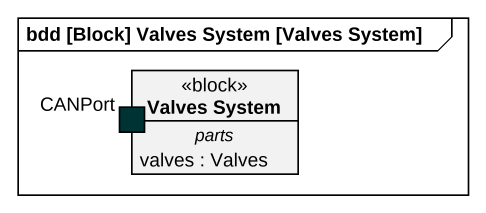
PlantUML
@startuml
mainframe bdd [Block] Valves System [Valves System]
hide circle
hide empty members
class "Valves System" as Valves_System <<block>> {
  -- parts --
  valves : Valves
  -- ports --
  CANPort
}
@enduml
